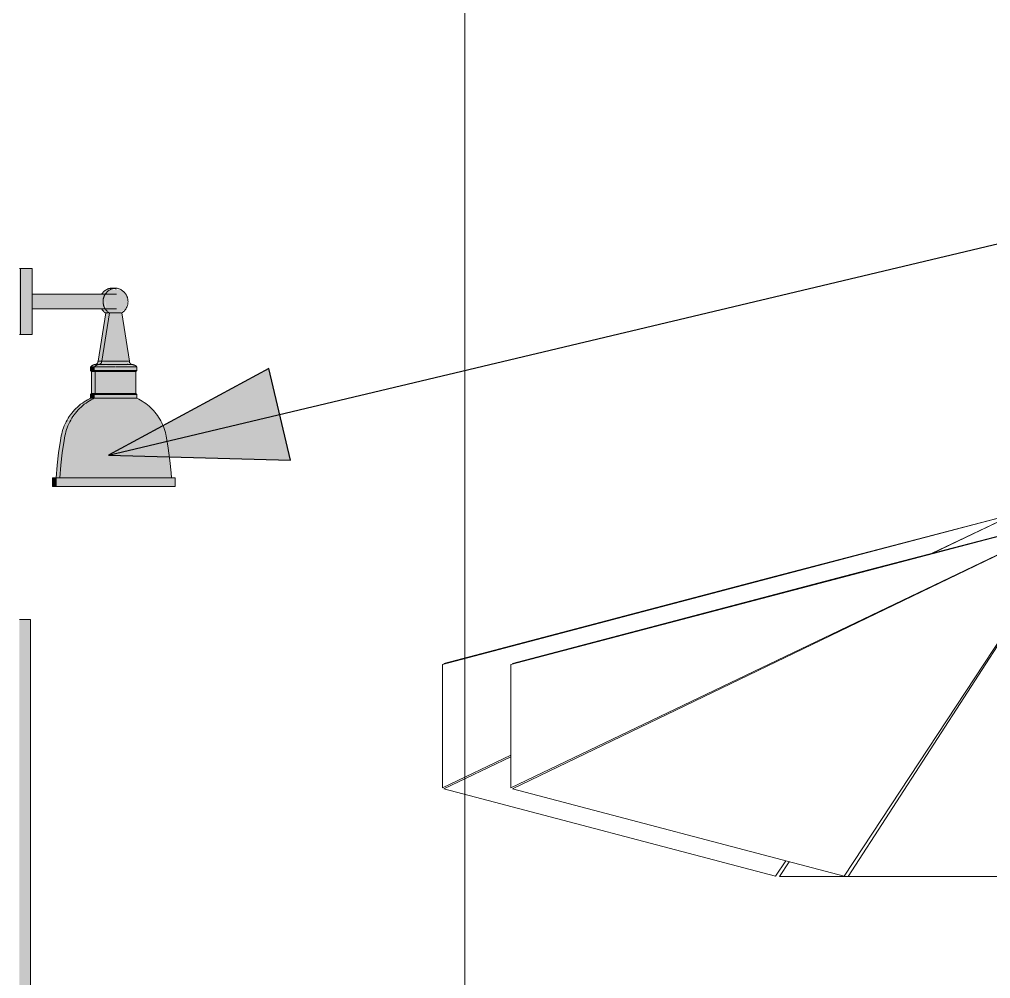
# Model space of a CAD drawing. Header units: inches. Extents: x -4168 to 4202, y -264 to 629.
# Drawn here: x 1145.1 to 1211.4, y 43.8 to 109.2 of the extents above; entities that cross this region are included whole.
import ezdxf

# ---------------------------------------------------------------- set-up
doc = ezdxf.new("R2010")
doc.units = ezdxf.units.IN
doc.header["$MEASUREMENT"] = 0
for name, color, linetype, lineweight in [('A-GENM', 5, 'Continuous', 9), ('E-LITE-EQPM', 33, 'Continuous', 9), ('G-ANNO-SYMB', 111, 'Continuous', 9), ('G-ANNO-TEXT', 231, 'Continuous', 30), ('G-IMPT', 8, 'Continuous', 9), ('I-FURN', 30, 'Continuous', 9)]:
    doc.layers.add(name, color=color, linetype=linetype, lineweight=lineweight)

# ---------------------------------------------------------------- blocks, each defined once
blk = doc.blocks.new('Outdoor Table01 - 02ZUTB01_dwg-2525485-BUILDING ELEVATION - SOUTH')
at = {"layer": 'G-IMPT'}
for p, q in [((12162.464, 75.5), (12123.464, 56.819)), ((12162.464, 75.5), (12123.464, 65.238)), ((12162.464, 75.5), (12123.574, 65.308)), ((12162.464, 75.5), (12123.574, 56.749)), ((12162.464, 75.5), (12146.201, 71.261)), ((12162.464, 75.5), (12146.201, 50.796)), ((12162.464, 75.5), (12146.464, 50.767)), ((12123.574, 65.308), (12146.201, 71.261)), ((12153.676, 71.29), (12153.733, 71.29)), ((12123.464, 56.819), (12123.464, 65.238)), ((12146.201, 50.796), (12123.574, 56.749)), ((12178.464, 50.767), (12146.464, 50.767))]:
    blk.add_line(p, q, dxfattribs=at)
blk = doc.blocks.new('Outdoor Table01 - Outdoor Table01-1294297-BUILDING ELEVATION - SOUTH')
blk.add_blockref('Outdoor Table01 - 02ZUTB01_dwg-2525485-BUILDING ELEVATION - SOUTH', (0, 0))
blk = doc.blocks.new('Outdoor Table01 - 02ZUTB01_dwg-V101-BUILDING ELEVATION - SOUTH')
at = {"layer": 'G-IMPT'}
for p, q in [((12157.789, 75.5), (12118.789, 65.238)), ((12157.789, 75.5), (12118.899, 65.308)), ((12157.789, 75.5), (12141.526, 71.261)), ((12157.789, 75.5), (12152.21, 72.828)), ((12157.789, 75.5), (12152.289, 72.848)), ((12152.142, 72.795), (12152.092, 72.771)), ((12152.222, 72.816), (12152.173, 72.792)), ((12118.899, 65.308), (12141.526, 71.261)), ((12118.789, 56.819), (12118.789, 65.238)), ((12123.464, 59.058), (12118.789, 56.819)), ((12123.464, 58.951), (12118.899, 56.749)), ((12141.526, 50.796), (12118.899, 56.749)), ((12142.216, 51.844), (12141.526, 50.796)), ((12142.447, 51.783), (12141.789, 50.767)), ((12146.464, 50.767), (12141.789, 50.767))]:
    blk.add_line(p, q, dxfattribs=at)
blk = doc.blocks.new('Outdoor Table01 - Outdoor Table01-V102-BUILDING ELEVATION - SOUTH')
blk.add_blockref('Outdoor Table01 - 02ZUTB01_dwg-V101-BUILDING ELEVATION - SOUTH', (0, 0))
blk = doc.blocks.new('VISA-OW2400-02-SASS - OW2400-L30K-MVOLT-V117-BUILDING ELEVATION - SOUTH')
at = {"layer": 'E-LITE-EQPM'}
for points in [[(12089.939, 90), (12090.01, 90), (12090.01, 92.25), (12089.939, 92.233), (12089.939, 90.051)], [(12090.01, 87.75), (12090.01, 90), (12089.939, 90), (12089.939, 87.75)], [(12095.425, 85.927), (12095.551, 85.927), (12096.034, 89.223), (12095.823, 89.223), (12095.328, 85.927), (12095.391, 85.927)], [(12094.948, 85.291), (12095.047, 85.291), (12095.047, 85.541), (12094.797, 85.541), (12094.797, 85.291), (12094.894, 85.291)], [(12095.115, 83.724), (12095.115, 85.224), (12094.865, 85.224), (12094.878, 83.724), (12095.05, 83.724)], [(12095.207, 85.224), (12095.3, 85.224), (12095.198, 85.291), (12094.991, 85.291), (12095.05, 85.224), (12095.198, 85.224)], [(12094.991, 83.406), (12095.047, 83.438), (12095.047, 83.656), (12094.797, 83.656), (12094.797, 83.406), (12094.965, 83.406)], [(12095.228, 83.656), (12095.256, 83.674), (12095.256, 83.724), (12095.03, 83.701), (12095.047, 83.656), (12095.207, 83.656)], [(12092.819, 80.845), (12093.046, 80.845), (12093.473, 81.954), (12094.16, 82.812), (12094.797, 83.249), (12094.965, 83.406), (12094.738, 83.369), (12093.853, 82.761), (12093.131, 81.766), (12092.796, 80.845)], [(12092.439, 77.978), (12092.689, 77.978), (12092.911, 79.997), (12093.004, 80.845), (12092.796, 80.845), (12092.516, 78.822), (12092.467, 78.286)], [(12092.439, 77.384), (12092.434, 77.978), (12092.189, 77.978), (12092.189, 77.384), (12092.434, 77.384)]]:
    blk.add_hatch(color=256, dxfattribs=at).paths.add_polyline_path(points, flags=0)
h = blk.add_hatch(color=256, dxfattribs=at)
h.paths.add_polyline_path([(12095.918, 89.223), (12095.968, 89.235), (12096.001, 89.251), (12095.918, 89.364), (12095.838, 89.5), (12095.606, 89.458), (12095.823, 89.271), (12095.91, 89.227)], flags=0)
h.paths.add_polyline_path([(12096.16, 89.223), (12096.1, 89.258), (12096.14, 89.223)], flags=0)
h.paths.add_polyline_path([(12096.246, 89.223), (12096.235, 89.264), (12096.231, 89.223)], flags=0)
h.paths.add_polyline_path([(12095.645, 90.5), (12095.863, 90.529), (12096.126, 90.786), (12096.139, 90.738), (12096.176, 90.816), (12096.076, 90.786), (12096.03, 90.836), (12095.855, 90.714), (12095.828, 90.745), (12095.605, 90.5), (12095.626, 90.5)], flags=0)
h.paths.add_polyline_path([(12096.326, 90.786), (12096.34, 90.824), (12096.322, 90.79)], flags=0)
h.paths.add_polyline_path([(12096.515, 90.808), (12096.496, 90.842), (12096.504, 90.816)], flags=0)
h = blk.add_hatch(color=256, dxfattribs=at)
h.paths.add_polyline_path([(12096.444, 90.839), (12096.436, 90.879), (12096.436, 90.843)], flags=0)
h.paths.add_polyline_path([(12096.333, 90.885), (12096.269, 90.916), (12096.326, 90.888)], flags=0)
h = blk.add_hatch(color=256, dxfattribs=at)
h.paths.add_polyline_path([(12094.797, 85.541), (12094.913, 85.541), (12094.894, 85.624), (12094.865, 85.599)], flags=0)
h.paths.add_polyline_path([(12095.241, 85.541), (12095.232, 85.625), (12095.354, 85.663), (12095.328, 85.699), (12095.198, 85.676), (12094.959, 85.586), (12094.991, 85.541), (12095.05, 85.544), (12095.169, 85.618), (12095.207, 85.541), (12095.228, 85.541)], flags=0)
h.paths.add_polyline_path([(12095.626, 85.646), (12096.016, 85.687), (12095.627, 85.646)], flags=0)
h.paths.add_polyline_path([(12097.366, 85.646), (12097.095, 85.69), (12097.116, 85.656), (12097.284, 85.646), (12097.338, 85.646)], flags=0)
h = blk.add_hatch(color=256, dxfattribs=at)
h.paths.add_polyline_path([(12095.229, 85.702), (12095.433, 85.702), (12095.525, 85.733), (12095.551, 85.8), (12095.542, 85.815), (12095.541, 85.927), (12095.481, 85.927), (12095.464, 85.815), (12095.391, 85.898), (12095.301, 85.8), (12095.299, 85.749), (12095.24, 85.709)], flags=0)
h.paths.add_polyline_path([(12096.134, 85.702), (12096.075, 85.733), (12096.134, 85.702)], flags=0)
h.paths.add_polyline_path([(12095.291, 85.811), (12095.328, 85.927), (12095.301, 85.927)], flags=0)
h.paths.add_polyline_path([(12095.714, 85.815), (12095.714, 85.927), (12095.687, 85.894), (12095.71, 85.828)], flags=0)
for p, q in [((12090.01, 92.25), (12089.939, 92.25)), ((12095.823, 89.223), (12095.301, 85.927)), ((12096.034, 89.223), (12095.823, 89.223)), ((12089.939, 87.75), (12090.01, 87.75)), ((12094.797, 85.541), (12094.797, 85.291)), ((12095.033, 85.541), (12094.797, 85.541)), ((12095.515, 85.702), (12095.076, 85.702)), ((12095.076, 85.702), (12095.299, 85.702)), ((12095.536, 85.927), (12095.301, 85.927)), ((12097.417, 85.702), (12097.351, 85.702)), ((12097.351, 85.702), (12097.417, 85.702)), ((12094.797, 85.291), (12094.865, 85.224)), ((12095.033, 85.291), (12094.797, 85.291)), ((12094.865, 85.224), (12094.865, 83.724)), ((12095.099, 85.224), (12094.865, 85.224)), ((12094.865, 83.724), (12094.797, 83.656)), ((12094.797, 83.656), (12094.797, 83.406)), ((12095.033, 83.656), (12094.797, 83.656)), ((12095.099, 83.724), (12094.865, 83.724)), ((12095.033, 83.406), (12094.797, 83.406)), ((12092.189, 77.978), (12092.189, 77.384)), ((12092.189, 77.978), (12092.434, 77.978)), ((12092.434, 77.384), (12092.189, 77.384))]:
    blk.add_line(p, q, dxfattribs=at)
at = {"layer": 'E-LITE-EQPM', "flags": 128}
for points in [[(12095.533, 90.487), (12095.553, 90.518), (12095.574, 90.548), (12095.597, 90.577), (12095.62, 90.606), (12095.645, 90.633), (12095.671, 90.659), (12095.698, 90.685), (12095.725, 90.709), (12095.754, 90.732), (12095.784, 90.754), (12095.814, 90.774), (12095.846, 90.794), (12095.878, 90.812), (12095.911, 90.829), (12095.944, 90.845), (12095.978, 90.859), (12096.013, 90.872), (12096.048, 90.883), (12096.083, 90.893), (12096.119, 90.902), (12096.155, 90.909), (12096.192, 90.915), (12096.228, 90.919), (12096.246, 90.921)], [(12096.246, 90.921), (12096.283, 90.917), (12096.319, 90.912), (12096.356, 90.906)], [(12096.427, 90.888), (12096.463, 90.877), (12096.497, 90.865), (12096.532, 90.852)], [(12095.823, 89.223), (12095.792, 89.243), (12095.762, 89.265), (12095.733, 89.287), (12095.705, 89.311), (12095.678, 89.336), (12095.652, 89.362), (12095.627, 89.389), (12095.603, 89.418), (12095.58, 89.447), (12095.559, 89.476), (12095.541, 89.503)], [(12094.797, 85.541), (12094.809, 85.555), (12094.821, 85.569), (12094.834, 85.581), (12094.847, 85.594), (12094.861, 85.605), (12094.875, 85.617), (12094.89, 85.627), (12094.905, 85.637), (12094.921, 85.647), (12094.937, 85.656), (12094.953, 85.664), (12094.969, 85.671), (12094.986, 85.678), (12095.003, 85.684), (12095.021, 85.69), (12095.038, 85.694), (12095.056, 85.698), (12095.074, 85.702), (12095.076, 85.702)], [(12095.076, 85.702), (12095.085, 85.702), (12095.094, 85.703), (12095.102, 85.704), (12095.111, 85.705), (12095.12, 85.707), (12095.129, 85.709), (12095.138, 85.711), (12095.146, 85.714), (12095.155, 85.717), (12095.163, 85.72), (12095.171, 85.724), (12095.18, 85.728), (12095.187, 85.732), (12095.195, 85.737), (12095.203, 85.742), (12095.21, 85.747), (12095.217, 85.752), (12095.224, 85.758), (12095.231, 85.764), (12095.237, 85.77), (12095.243, 85.777), (12095.249, 85.784), (12095.255, 85.791), (12095.26, 85.798), (12095.265, 85.806), (12095.27, 85.813), (12095.274, 85.821), (12095.278, 85.829), (12095.282, 85.837), (12095.285, 85.846), (12095.289, 85.854), (12095.291, 85.863), (12095.294, 85.872), (12095.296, 85.88), (12095.298, 85.889), (12095.299, 85.898), (12095.3, 85.907), (12095.301, 85.916), (12095.301, 85.925), (12095.301, 85.927)], [(12097.31, 85.729), (12097.318, 85.725), (12097.327, 85.721), (12097.335, 85.717), (12097.343, 85.714), (12097.352, 85.712), (12097.361, 85.709), (12097.37, 85.707), (12097.378, 85.705), (12097.387, 85.704)], [(12092.796, 80.845), (12092.826, 80.985), (12092.862, 81.124), (12092.903, 81.261), (12092.949, 81.396), (12093.001, 81.529), (12093.058, 81.66), (12093.121, 81.789), (12093.188, 81.915), (12093.261, 82.038), (12093.338, 82.158), (12093.42, 82.276), (12093.507, 82.389), (12093.598, 82.499), (12093.694, 82.606), (12093.793, 82.708), (12093.897, 82.807), (12094.005, 82.901), (12094.116, 82.991), (12094.231, 83.076), (12094.349, 83.157), (12094.47, 83.233), (12094.594, 83.304), (12094.721, 83.37), (12094.797, 83.406)], [(12092.439, 77.978), (12092.504, 78.83), (12092.603, 79.679), (12092.736, 80.523), (12092.796, 80.845)]]:
    blk.add_lwpolyline(points, dxfattribs=at)
blk = doc.blocks.new('VISA-OW2400-02-SASS - OW2400-L30K-MVOLT-V120-BUILDING ELEVATION - SOUTH')
at = {"layer": 'E-LITE-EQPM'}
for points in [[(12090.806, 90), (12090.806, 92.25), (12090.01, 92.25), (12090.01, 90), (12090.556, 90)], [(12096.4, 89.223), (12096.814, 89.251), (12097.178, 89.518), (12097.261, 89.679), (12097.32, 90.224), (12097.021, 90.681), (12096.812, 90.771), (12096.685, 90.817), (12096.625, 90.795), (12096.526, 90.828), (12096.496, 90.793), (12096.389, 90.805), (12096.312, 90.802), (12096.28, 90.836), (12096.105, 90.714), (12096.105, 90.768), (12095.815, 90.465), (12095.802, 90.36), (12095.822, 90.113), (12095.841, 89.493), (12095.929, 89.377), (12096.073, 89.271), (12096.226, 89.223), (12096.256, 89.247), (12096.352, 89.223), (12096.39, 89.223)], [(12095.228, 90), (12095.819, 90), (12095.819, 90.5), (12090.806, 90.483), (12090.806, 90), (12092.764, 90)], [(12090.556, 87.75), (12090.806, 87.756), (12090.806, 90), (12090.01, 90), (12090.01, 87.75)], [(12090.806, 89.5), (12095.83, 89.518), (12095.808, 89.646), (12095.803, 90), (12090.806, 90), (12090.806, 89.517)], [(12095.551, 85.927), (12097.441, 85.927), (12096.919, 89.223), (12096.073, 89.223), (12095.578, 86.098)], [(12097.751, 85.291), (12097.945, 85.291), (12097.945, 85.541), (12095.047, 85.541), (12095.05, 85.291), (12097.693, 85.291)], [(12097.693, 83.724), (12097.878, 83.724), (12097.878, 85.224), (12095.115, 85.224), (12095.138, 83.724), (12097.693, 83.724)], [(12097.535, 85.224), (12097.693, 85.224), (12097.751, 85.291), (12095.256, 85.274), (12095.302, 85.224), (12097.501, 85.224)], [(12097.945, 83.406), (12097.908, 83.656), (12095.047, 83.656), (12095.05, 83.406), (12097.908, 83.406)], [(12097.695, 83.656), (12097.751, 83.656), (12097.693, 83.724), (12095.3, 83.724), (12095.256, 83.656), (12097.693, 83.656)], [(12093.046, 80.845), (12099.946, 80.845), (12099.522, 81.951), (12098.802, 82.835), (12098.197, 83.247), (12097.864, 83.406), (12095.047, 83.406), (12094.118, 82.78), (12093.381, 81.766), (12093.082, 80.943)], [(12095.792, 77.978), (12100.303, 77.978), (12100.073, 80.045), (12099.907, 80.845), (12093.046, 80.845), (12092.764, 78.803), (12092.689, 77.978), (12095.722, 77.978)], [(12097.761, 77.384), (12100.553, 77.384), (12100.553, 77.978), (12092.439, 77.974), (12092.439, 77.384), (12097.693, 77.384)]]:
    blk.add_hatch(color=256, dxfattribs=at).paths.add_polyline_path(points, flags=0)
h = blk.add_hatch(color=256, dxfattribs=at)
h.paths.add_polyline_path([(12096.919, 89.223), (12097.085, 89.407), (12097.006, 89.327), (12096.937, 89.243)], flags=0)
h.paths.add_polyline_path([(12096.694, 90.839), (12096.686, 90.879), (12096.691, 90.841)], flags=0)
h = blk.add_hatch(color=256, dxfattribs=at)
h.paths.add_polyline_path([(12097.695, 85.541), (12097.751, 85.541), (12097.78, 85.61), (12097.693, 85.656), (12097.323, 85.659), (12097.221, 85.646), (12096.971, 85.688), (12096.591, 85.702), (12095.884, 85.658), (12095.772, 85.646), (12095.713, 85.683), (12095.465, 85.68), (12095.209, 85.586), (12095.256, 85.541), (12097.693, 85.541)], flags=0)
h.paths.add_polyline_path([(12095.05, 85.541), (12095.167, 85.585), (12095.131, 85.613), (12095.047, 85.541)], flags=0)
h.paths.add_polyline_path([(12097.848, 85.541), (12097.945, 85.541), (12097.825, 85.595), (12097.829, 85.541)], flags=0)
h = blk.add_hatch(color=256, dxfattribs=at)
h.paths.add_polyline_path([(12096.858, 85.702), (12096.858, 85.737), (12096.858, 85.702)], flags=0)
h.paths.add_polyline_path([(12097.033, 85.702), (12097.221, 85.742), (12097.306, 85.74), (12097.44, 85.751), (12097.414, 85.768), (12097.437, 85.829), (12097.317, 85.927), (12097.281, 85.814), (12097.261, 85.927), (12095.731, 85.927), (12095.708, 85.832), (12095.641, 85.898), (12095.551, 85.8), (12095.549, 85.749), (12095.578, 85.72), (12095.714, 85.702), (12097.03, 85.702)], flags=0)
h.paths.add_polyline_path([(12095.541, 85.811), (12095.572, 85.927), (12095.547, 85.884), (12095.542, 85.815)], flags=0)
for p, q in [((12090.806, 92.25), (12090.01, 92.25)), ((12090.01, 90), (12090.01, 92.25)), ((12090.806, 92.25), (12090.806, 90)), ((12096.569, 90.5), (12090.806, 90.5)), ((12090.01, 87.75), (12090.01, 90)), ((12090.806, 90), (12090.806, 87.75)), ((12090.806, 89.5), (12096.569, 89.5)), ((12096.073, 89.223), (12095.551, 85.927)), ((12096.919, 89.223), (12096.073, 89.223)), ((12097.441, 85.927), (12096.919, 89.223)), ((12090.01, 87.75), (12090.806, 87.75)), ((12095.047, 85.541), (12095.047, 85.291)), ((12095.217, 85.541), (12095.047, 85.541)), ((12096.459, 85.541), (12095.241, 85.541)), ((12097.667, 85.702), (12095.326, 85.702)), ((12095.326, 85.702), (12095.549, 85.702)), ((12097.441, 85.927), (12095.551, 85.927)), ((12097.945, 85.541), (12096.496, 85.541)), ((12097.324, 85.702), (12097.667, 85.702)), ((12097.945, 85.291), (12097.945, 85.541)), ((12095.047, 85.291), (12095.115, 85.224)), ((12097.945, 85.291), (12095.047, 85.291)), ((12095.115, 85.224), (12095.115, 83.724)), ((12097.878, 85.224), (12095.115, 85.224)), ((12097.878, 85.224), (12097.945, 85.291)), ((12097.878, 83.724), (12097.878, 85.224)), ((12095.115, 83.724), (12095.047, 83.656)), ((12095.047, 83.656), (12095.047, 83.406)), ((12097.945, 83.656), (12095.047, 83.656)), ((12097.878, 83.724), (12095.115, 83.724)), ((12097.945, 83.656), (12097.878, 83.724)), ((12097.945, 83.406), (12097.945, 83.656)), ((12097.945, 83.406), (12095.047, 83.406)), ((12092.439, 77.978), (12092.439, 77.384)), ((12092.439, 77.978), (12100.553, 77.978)), ((12100.553, 77.384), (12100.553, 77.978)), ((12100.553, 77.384), (12092.439, 77.384))]:
    blk.add_line(p, q, dxfattribs=at)
at = {"layer": 'E-LITE-EQPM', "flags": 128}
for points in [[(12096.073, 89.223), (12096.042, 89.243), (12096.012, 89.265), (12095.983, 89.287), (12095.955, 89.311), (12095.928, 89.336), (12095.902, 89.362), (12095.877, 89.389), (12095.853, 89.418), (12095.83, 89.447), (12095.809, 89.476), (12095.788, 89.507), (12095.769, 89.539), (12095.751, 89.571), (12095.735, 89.604), (12095.719, 89.638), (12095.706, 89.672), (12095.693, 89.706), (12095.682, 89.742), (12095.672, 89.777), (12095.664, 89.813), (12095.657, 89.849), (12095.652, 89.886), (12095.648, 89.923), (12095.646, 89.959), (12095.645, 89.996), (12095.645, 90.033), (12095.647, 90.07), (12095.651, 90.107), (12095.656, 90.143), (12095.662, 90.18), (12095.67, 90.216), (12095.679, 90.251), (12095.69, 90.287), (12095.702, 90.321), (12095.716, 90.356), (12095.73, 90.39), (12095.747, 90.423), (12095.764, 90.455), (12095.783, 90.487), (12095.803, 90.518), (12095.824, 90.548), (12095.847, 90.577), (12095.87, 90.606), (12095.895, 90.633), (12095.921, 90.659), (12095.948, 90.685), (12095.975, 90.709), (12096.004, 90.732), (12096.034, 90.754), (12096.064, 90.774), (12096.096, 90.794), (12096.128, 90.812), (12096.161, 90.829), (12096.194, 90.845), (12096.228, 90.859), (12096.263, 90.872), (12096.298, 90.883), (12096.333, 90.893), (12096.369, 90.902), (12096.405, 90.909), (12096.442, 90.915), (12096.478, 90.919), (12096.496, 90.921)], [(12096.496, 90.921), (12096.533, 90.917), (12096.569, 90.912), (12096.606, 90.906), (12096.642, 90.898), (12096.677, 90.888), (12096.713, 90.877), (12096.747, 90.865), (12096.782, 90.852), (12096.815, 90.837), (12096.849, 90.821), (12096.881, 90.803), (12096.913, 90.784), (12096.944, 90.764), (12096.974, 90.743), (12097.003, 90.72), (12097.031, 90.696), (12097.058, 90.672), (12097.085, 90.646), (12097.11, 90.619), (12097.134, 90.591), (12097.157, 90.562), (12097.179, 90.533), (12097.2, 90.502), (12097.219, 90.471), (12097.237, 90.439), (12097.254, 90.406), (12097.27, 90.372), (12097.284, 90.338), (12097.297, 90.304), (12097.308, 90.269), (12097.318, 90.233), (12097.326, 90.197), (12097.334, 90.161), (12097.339, 90.124), (12097.343, 90.088), (12097.346, 90.051), (12097.347, 90.014), (12097.347, 89.977), (12097.346, 89.94), (12097.342, 89.904), (12097.338, 89.867), (12097.332, 89.831), (12097.324, 89.795), (12097.315, 89.759), (12097.305, 89.724), (12097.293, 89.689), (12097.28, 89.654), (12097.265, 89.62), (12097.249, 89.587), (12097.232, 89.554), (12097.213, 89.522), (12097.194, 89.491), (12097.173, 89.461), (12097.151, 89.432), (12097.127, 89.403), (12097.103, 89.375), (12097.077, 89.349), (12097.05, 89.323), (12097.023, 89.299), (12096.994, 89.276), (12096.965, 89.253), (12096.934, 89.232), (12096.919, 89.223)], [(12095.047, 85.541), (12095.059, 85.555), (12095.071, 85.569), (12095.084, 85.581), (12095.097, 85.594), (12095.111, 85.605), (12095.125, 85.617), (12095.14, 85.627), (12095.155, 85.637), (12095.171, 85.647), (12095.187, 85.656), (12095.203, 85.664), (12095.219, 85.671), (12095.236, 85.678), (12095.253, 85.684), (12095.271, 85.69), (12095.288, 85.694), (12095.306, 85.698), (12095.324, 85.702), (12095.326, 85.702)], [(12095.326, 85.702), (12095.335, 85.702), (12095.344, 85.703), (12095.352, 85.704), (12095.361, 85.705), (12095.37, 85.707), (12095.379, 85.709), (12095.388, 85.711), (12095.396, 85.714), (12095.405, 85.717), (12095.413, 85.72), (12095.421, 85.724), (12095.43, 85.728), (12095.437, 85.732), (12095.445, 85.737), (12095.453, 85.742), (12095.46, 85.747), (12095.467, 85.752), (12095.474, 85.758), (12095.481, 85.764), (12095.487, 85.77), (12095.493, 85.777), (12095.499, 85.784), (12095.505, 85.791), (12095.51, 85.798), (12095.515, 85.806), (12095.52, 85.813), (12095.524, 85.821), (12095.528, 85.829), (12095.532, 85.837), (12095.535, 85.846), (12095.539, 85.854), (12095.541, 85.863), (12095.544, 85.872), (12095.546, 85.88), (12095.548, 85.889), (12095.549, 85.898), (12095.55, 85.907), (12095.551, 85.916), (12095.551, 85.925), (12095.551, 85.927)], [(12097.441, 85.927), (12097.442, 85.918), (12097.442, 85.909), (12097.443, 85.9), (12097.444, 85.892), (12097.446, 85.883), (12097.448, 85.874), (12097.45, 85.865), (12097.453, 85.857), (12097.456, 85.848), (12097.459, 85.84), (12097.463, 85.831), (12097.467, 85.823), (12097.471, 85.816), (12097.476, 85.808), (12097.481, 85.8), (12097.486, 85.793), (12097.491, 85.786), (12097.497, 85.779), (12097.503, 85.772), (12097.51, 85.766), (12097.516, 85.76), (12097.523, 85.754), (12097.53, 85.748), (12097.537, 85.743), (12097.545, 85.738), (12097.553, 85.733), (12097.56, 85.729), (12097.568, 85.725), (12097.577, 85.721), (12097.585, 85.717), (12097.593, 85.714), (12097.602, 85.712), (12097.611, 85.709), (12097.62, 85.707), (12097.628, 85.705), (12097.637, 85.704), (12097.646, 85.703), (12097.655, 85.702), (12097.664, 85.702), (12097.667, 85.702)], [(12097.667, 85.702), (12097.685, 85.699), (12097.702, 85.695), (12097.72, 85.69), (12097.737, 85.685), (12097.754, 85.679), (12097.771, 85.672), (12097.788, 85.665), (12097.804, 85.656), (12097.82, 85.648), (12097.835, 85.638), (12097.851, 85.628), (12097.865, 85.618), (12097.88, 85.607), (12097.894, 85.595), (12097.907, 85.583), (12097.92, 85.57), (12097.932, 85.557), (12097.944, 85.543), (12097.945, 85.541)], [(12093.046, 80.845), (12093.076, 80.985), (12093.112, 81.124), (12093.153, 81.261), (12093.199, 81.396), (12093.251, 81.529), (12093.308, 81.66), (12093.371, 81.789), (12093.438, 81.915), (12093.511, 82.038), (12093.588, 82.158), (12093.67, 82.276), (12093.757, 82.389), (12093.848, 82.499), (12093.944, 82.606), (12094.043, 82.708), (12094.147, 82.807), (12094.255, 82.901), (12094.366, 82.991), (12094.481, 83.076), (12094.599, 83.157), (12094.72, 83.233), (12094.844, 83.304), (12094.971, 83.37), (12095.047, 83.406)], [(12097.945, 83.406), (12098.074, 83.343), (12098.199, 83.275), (12098.322, 83.202), (12098.442, 83.124), (12098.559, 83.042), (12098.672, 82.955), (12098.782, 82.863), (12098.888, 82.767), (12098.99, 82.667), (12099.088, 82.563), (12099.182, 82.455), (12099.271, 82.343), (12099.356, 82.228), (12099.436, 82.109), (12099.512, 81.988), (12099.582, 81.863), (12099.648, 81.736), (12099.708, 81.607), (12099.763, 81.475), (12099.813, 81.34), (12099.857, 81.205), (12099.896, 81.067), (12099.929, 80.928), (12099.946, 80.845)], [(12092.689, 77.978), (12092.754, 78.83), (12092.853, 79.679), (12092.986, 80.523), (12093.046, 80.845)], [(12099.946, 80.845), (12100.092, 80.003), (12100.204, 79.156), (12100.282, 78.305), (12100.303, 77.978)]]:
    blk.add_lwpolyline(points, dxfattribs=at)
blk = doc.blocks.new('V-Series_EWC4_SPVU_RFA_2015 - 1ST FLOOR-V123-BUILDING ELEVATION - SOUTH')
at = {"layer": 'A-GENM'}
h = blk.add_hatch(color=256, dxfattribs=at)
h.paths.add_polyline_path([(12090.689, 23.312), (12090.67, 39.621), (12090.435, 39.617), (12090.397, 39.606), (12089.939, 39.606), (12089.939, 23.312)], flags=0)
h.paths.add_polyline_path([(12090.435, 39.803), (12090.498, 40), (12090.435, 40.102), (12090.435, 39.898)], flags=0)
h.paths.add_polyline_path([(12090.528, 40.356), (12090.689, 40.388), (12090.689, 68.312), (12089.939, 68.312), (12089.939, 40.394), (12090.435, 40.38)], flags=0)
for p, q in [((12090.689, 68.312), (12089.939, 68.312)), ((12090.689, 68.312), (12090.689, 40.382)), ((12090.689, 39.618), (12090.689, 23.312)), ((12090.689, 23.312), (12089.939, 23.312))]:
    blk.add_line(p, q, dxfattribs=at)

msp = doc.modelspace()

# ---------------------------------------------------------------- hatches: boundary and pattern name
at = {"layer": 'G-ANNO-TEXT'}
msp.add_hatch(color=256, dxfattribs=at).paths.add_polyline_path([(1151.2194, 79.5226), (1163.6377, 79.1715), (1162.1495, 85.4277)], flags=0)

# ---------------------------------------------------------------- linework, layer by layer
at = {"layer": 'G-ANNO-SYMB'}
msp.add_line((1175.5185, 128.3873), (1175.5185, -195.1015), dxfattribs=at)
at = {"layer": 'G-ANNO-TEXT'}
for p, q in [((1151.2194, 79.5226), (1262.7461, 106.0521)), ((1162.1495, 85.4277), (1151.2194, 79.5226)), ((1163.6377, 79.1715), (1162.1495, 85.4277)), ((1151.2194, 79.5226), (1163.6377, 79.1715))]:
    msp.add_line(p, q, dxfattribs=at)

# ---------------------------------------------------------------- block references
at = {"layer": 'A-GENM'}
msp.add_blockref('V-Series_EWC4_SPVU_RFA_2015 - 1ST FLOOR-V123-BUILDING ELEVATION - SOUTH', (-10944.795, 0), dxfattribs=at)
at = {"layer": 'E-LITE-EQPM'}
for name in ['VISA-OW2400-02-SASS - OW2400-L30K-MVOLT-V117-BUILDING ELEVATION - SOUTH', 'VISA-OW2400-02-SASS - OW2400-L30K-MVOLT-V120-BUILDING ELEVATION - SOUTH']:
    msp.add_blockref(name, (-10944.795, 0), dxfattribs=at)
at = {"layer": 'I-FURN'}
for name in ['Outdoor Table01 - Outdoor Table01-V102-BUILDING ELEVATION - SOUTH', 'Outdoor Table01 - Outdoor Table01-1294297-BUILDING ELEVATION - SOUTH']:
    msp.add_blockref(name, (-10944.795, 0), dxfattribs=at)

doc.saveas('drawing.dxf')
